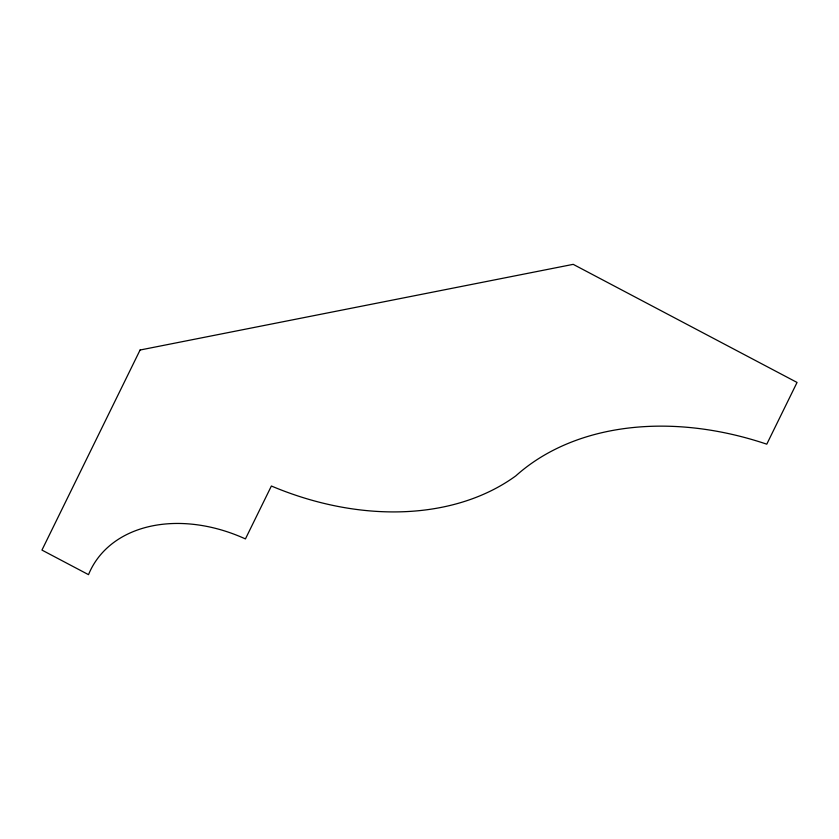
<?xml version="1.0" encoding="UTF-8"?>
<svg xmlns="http://www.w3.org/2000/svg" width="839" height="839" viewBox="0 0 839 839"><rect width="100%" height="100%" fill="white"/><g stroke="black" fill="none" stroke-linecap="round" stroke-linejoin="round"><path stroke-width="1.26" d="M140.082 350.02L41.95 550.08L88.515 574.652A136.044 99.988 29.8 0 1 245.428 538.921L271.385 486.012A262.974 193.264 29.8 0 0 515.828 475.86A283.708 208.502 29.8 0 1 766.773 444.177L797.05 382.448L573.205 264.348L140.082 350.02"/></g></svg>
